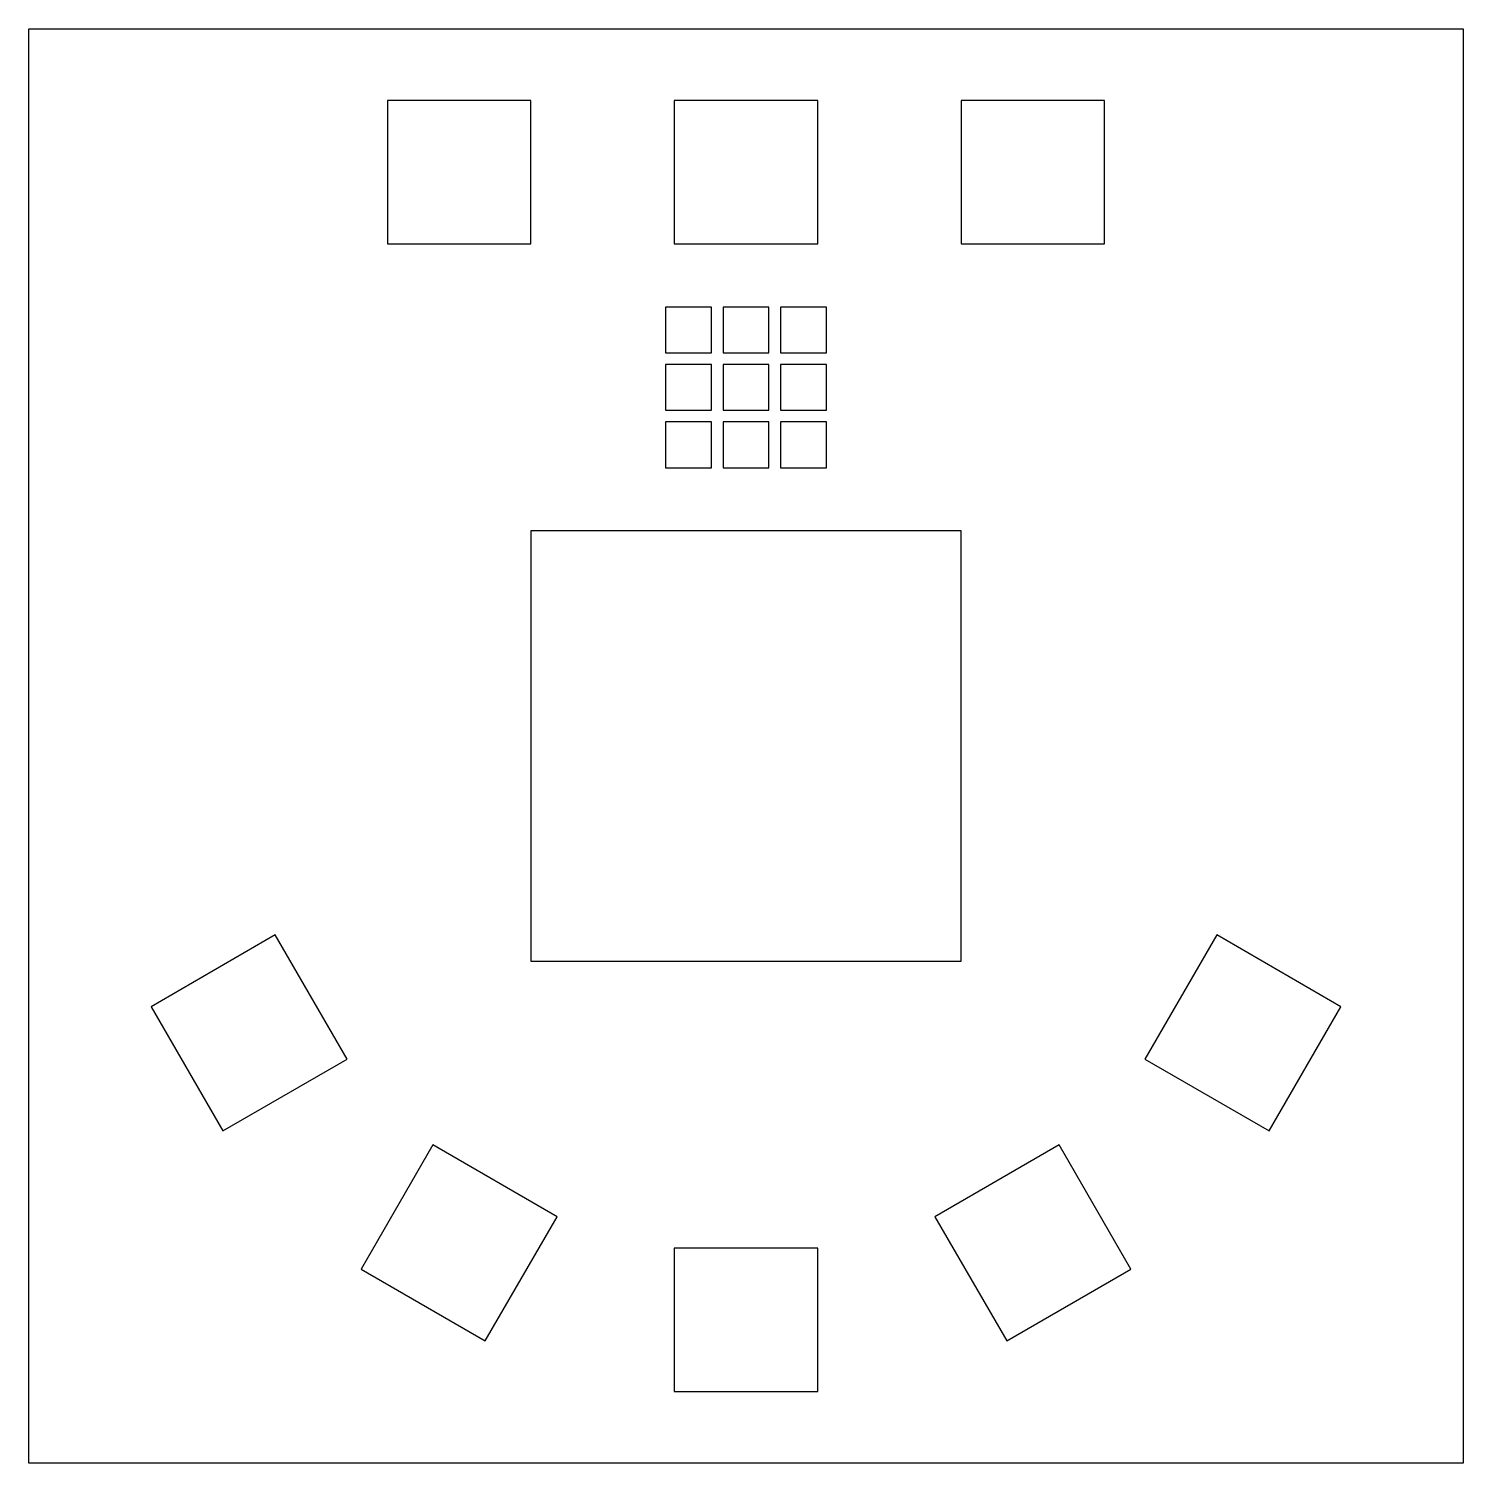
# Model space of a CAD drawing. Header units: millimetres. Extents: x -250 to 250, y -250 to 250.
import ezdxf

# ---------------------------------------------------------------- set-up
doc = ezdxf.new("R2010")
doc.units = ezdxf.units.MM
doc.layers.get('0').update_dxf_attribs({"linetype": 'CONTINUOUS'})

msp = doc.modelspace()

# ---------------------------------------------------------------- linework, layer by layer
for points in [[(-250, -250), (-250, 250), (250, 250), (250, -250)], [(-75, 225), (-125, 225), (-125, 175), (-75, 175)], [(25, 225), (-25, 225), (-25, 175), (25, 175)], [(125, 225), (75, 225), (75, 175), (125, 175)], [(-12, 137), (-12, 153), (-28, 153), (-28, 137)], [(8, 137), (8, 153), (-8, 153), (-8, 137)], [(28, 137), (28, 153), (12, 153), (12, 137)], [(-12, 117), (-12, 133), (-28, 133), (-28, 117)], [(8, 133), (-8, 133), (-8, 117), (8, 117)], [(28, 117), (28, 133), (12, 133), (12, 117)], [(-12, 97), (-12, 113), (-28, 113), (-28, 97)], [(8, 97), (8, 113), (-8, 113), (-8, 97)], [(28, 97), (28, 113), (12, 113), (12, 97)], [(75, 75), (-75, 75), (-75, -75), (75, -75)], [(-139.05, -109.15), (-164.05, -65.85), (-207.36, -90.85), (-182.36, -134.15)], [(164.05, -65.85), (139.05, -109.15), (182.36, -134.15), (207.36, -90.85)], [(-65.85, -164.05), (-109.15, -139.05), (-134.15, -182.36), (-90.85, -207.36)], [(109.15, -139.05), (65.85, -164.05), (90.85, -207.36), (134.15, -182.36)], [(25, -175), (-25, -175), (-25, -225), (25, -225)]]:
    msp.add_lwpolyline(points, close=True)

doc.saveas('drawing.dxf')
